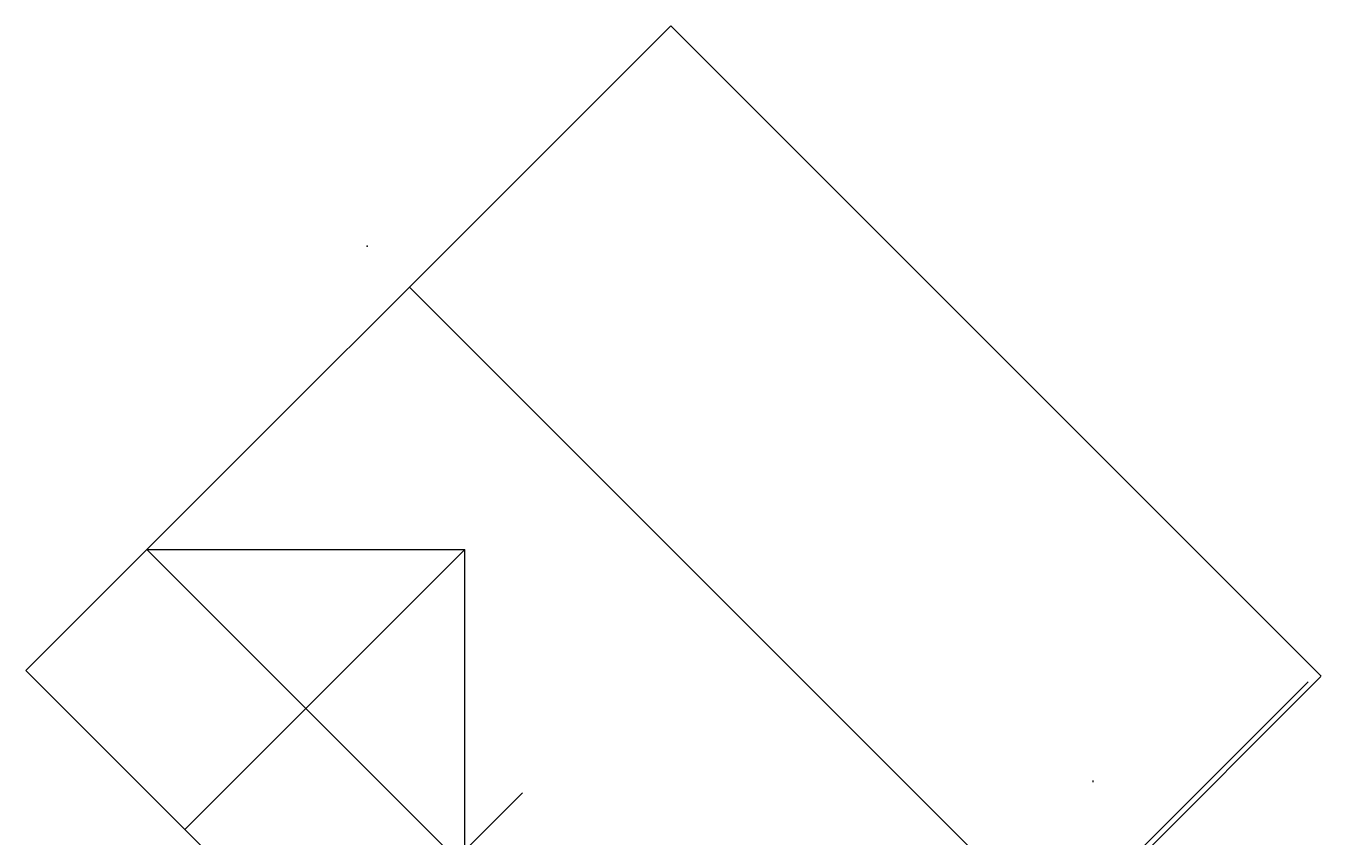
# Model space of a CAD drawing. Extents: x -92740 to -63661, y -15771 to -4391.
# Drawn here: x -87469 to -86296, y -11585 to -10849 of the extents above; entities that cross this region are included whole.
import ezdxf

# ---------------------------------------------------------------- set-up
doc = ezdxf.new("R2010")
doc.units = 0
doc.header["$MEASUREMENT"] = 0
doc.layers.add('EXWINDOW', color=5, linetype='Continuous')
doc.layers.add('ROOF', color=1, linetype='Continuous')

msp = doc.modelspace()

# ---------------------------------------------------------------- linework, layer by layer
at = {"layer": 'EXWINDOW', "color": 5, "linetype": 'Continuous', "ltscale": 12}
msp.add_line((-86502.5, -11533.1), (-86502.5, -11534.6), dxfattribs=at)
at = {"layer": 'ROOF', "color": 8, "linetype": 'Continuous', "ltscale": 12}
for p, q in [((-86885, -10849), (-87469.4, -11433.4)), ((-86452, -11282), (-86885, -10849)), ((-87121.5, -11086.2), (-86530.2, -11677.6)), ((-86295.6, -11438.5), (-86452, -11282)), ((-87071.6, -11612.1), (-87359.9, -11323.8)), ((-87359.9, -11323.8), (-87071.6, -11323.8)), ((-87071.6, -11323.8), (-87325.2, -11577.4)), ((-87071.6, -11612.1), (-87071.6, -11323.8)), ((-87469.4, -11433.4), (-87181.1, -11721.7)), ((-86787.5, -11930.7), (-86295.8, -11439)), ((-86476.7, -11613), (-86307.3, -11443.7)), ((-87019.3, -11544.5), (-87079.5, -11604.6))]:
    msp.add_line(p, q, dxfattribs=at)
msp.add_point((-87160.1, -11048.7), dxfattribs=at)

doc.saveas('drawing.dxf')
